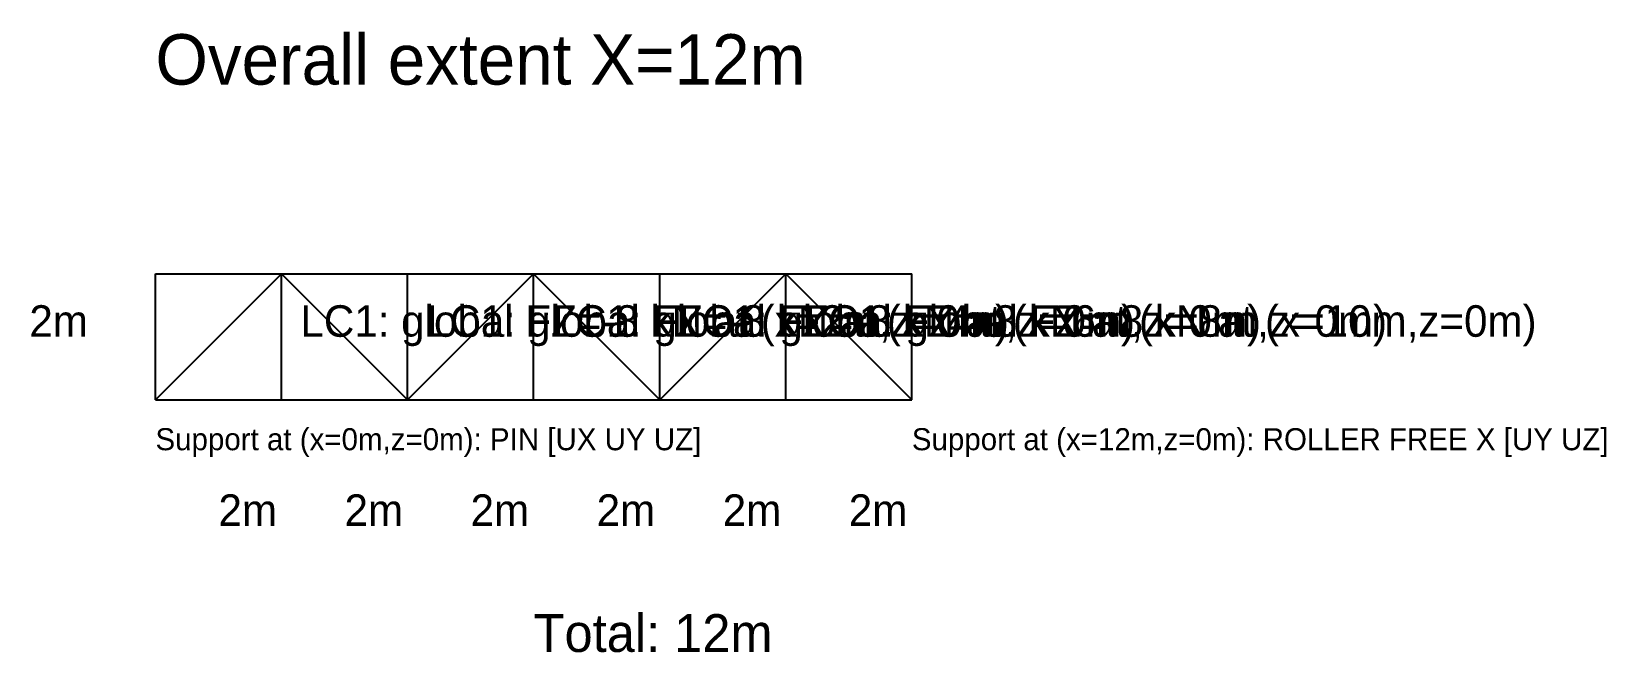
# Model space of a CAD drawing. Header units: metres. Extents: x -2 to 23, y -4 to 5.8.
import ezdxf

# ---------------------------------------------------------------- set-up
doc = ezdxf.new("R2010")
doc.units = ezdxf.units.M
for name, color, linetype in [('DIM', 5, 'CONTINUOUS'), ('LOAD', 1, 'CONTINUOUS'), ('STRUCT', 7, 'CONTINUOUS'), ('SUPPORT', 3, 'CONTINUOUS')]:
    doc.layers.add(name, color=color, linetype=linetype)

msp = doc.modelspace()

# ---------------------------------------------------------------- linework, layer by layer
at = {"layer": 'STRUCT'}
for p, q in [((0, 2), (2, 2)), ((0, 0), (2, 2)), ((0, 0), (0, 2)), ((2, 2), (4, 2)), ((2, 2), (4, 0)), ((2, 0), (2, 2)), ((4, 2), (6, 2)), ((4, 0), (6, 2)), ((4, 0), (4, 2)), ((6, 2), (8, 2)), ((6, 2), (8, 0)), ((6, 0), (6, 2)), ((8, 2), (10, 2)), ((8, 0), (10, 2)), ((8, 0), (8, 2)), ((10, 2), (12, 2)), ((10, 2), (12, 0)), ((10, 0), (10, 2)), ((12, 0), (12, 2)), ((0, 0), (2, 0)), ((2, 0), (4, 0)), ((4, 0), (6, 0)), ((6, 0), (8, 0)), ((8, 0), (10, 0)), ((10, 0), (12, 0))]:
    msp.add_line(p, q, dxfattribs=at)

# ---------------------------------------------------------------- texts
at = {"layer": 'DIM'}
for s, height, p in [('2m', 0.5, (-2, 1)), ('2m', 0.5, (1, -2)), ('2m', 0.5, (3, -2)), ('2m', 0.5, (5, -2)), ('2m', 0.5, (7, -2)), ('2m', 0.5, (9, -2)), ('2m', 0.5, (11, -2)), ('Total: 12m', 0.6, (6, -4))]:
    msp.add_text(s, height=height, dxfattribs=at).set_placement(p)
at = {"layer": 'LOAD'}
for s, p in [('LC1: global FZ=-8 kN at (x=2m,z=0m)', (2.3, 1)), ('LC1: global FZ=-8 kN at (x=4m,z=0m)', (4.3, 1)), ('LC1: global FZ=-8 kN at (x=6m,z=0m)', (6.3, 1)), ('LC1: global FZ=-8 kN at (x=8m,z=0m)', (8.3, 1)), ('LC1: global FZ=-8 kN at (x=10m,z=0m)', (10.3, 1))]:
    msp.add_text(s, height=0.5, dxfattribs=at).set_placement(p)
at = {"layer": 'SUPPORT'}
for s, p in [('Support at (x=0m,z=0m): PIN [UX UY UZ]', (0, -0.8)), ('Support at (x=12m,z=0m): ROLLER FREE X [UY UZ]', (12, -0.8))]:
    msp.add_text(s, height=0.35, dxfattribs=at).set_placement(p)
at = {"layer": 'TEXT'}
msp.add_text('Overall extent X=12m', height=0.8, dxfattribs=at).set_placement((0, 5))

doc.saveas('drawing.dxf')
